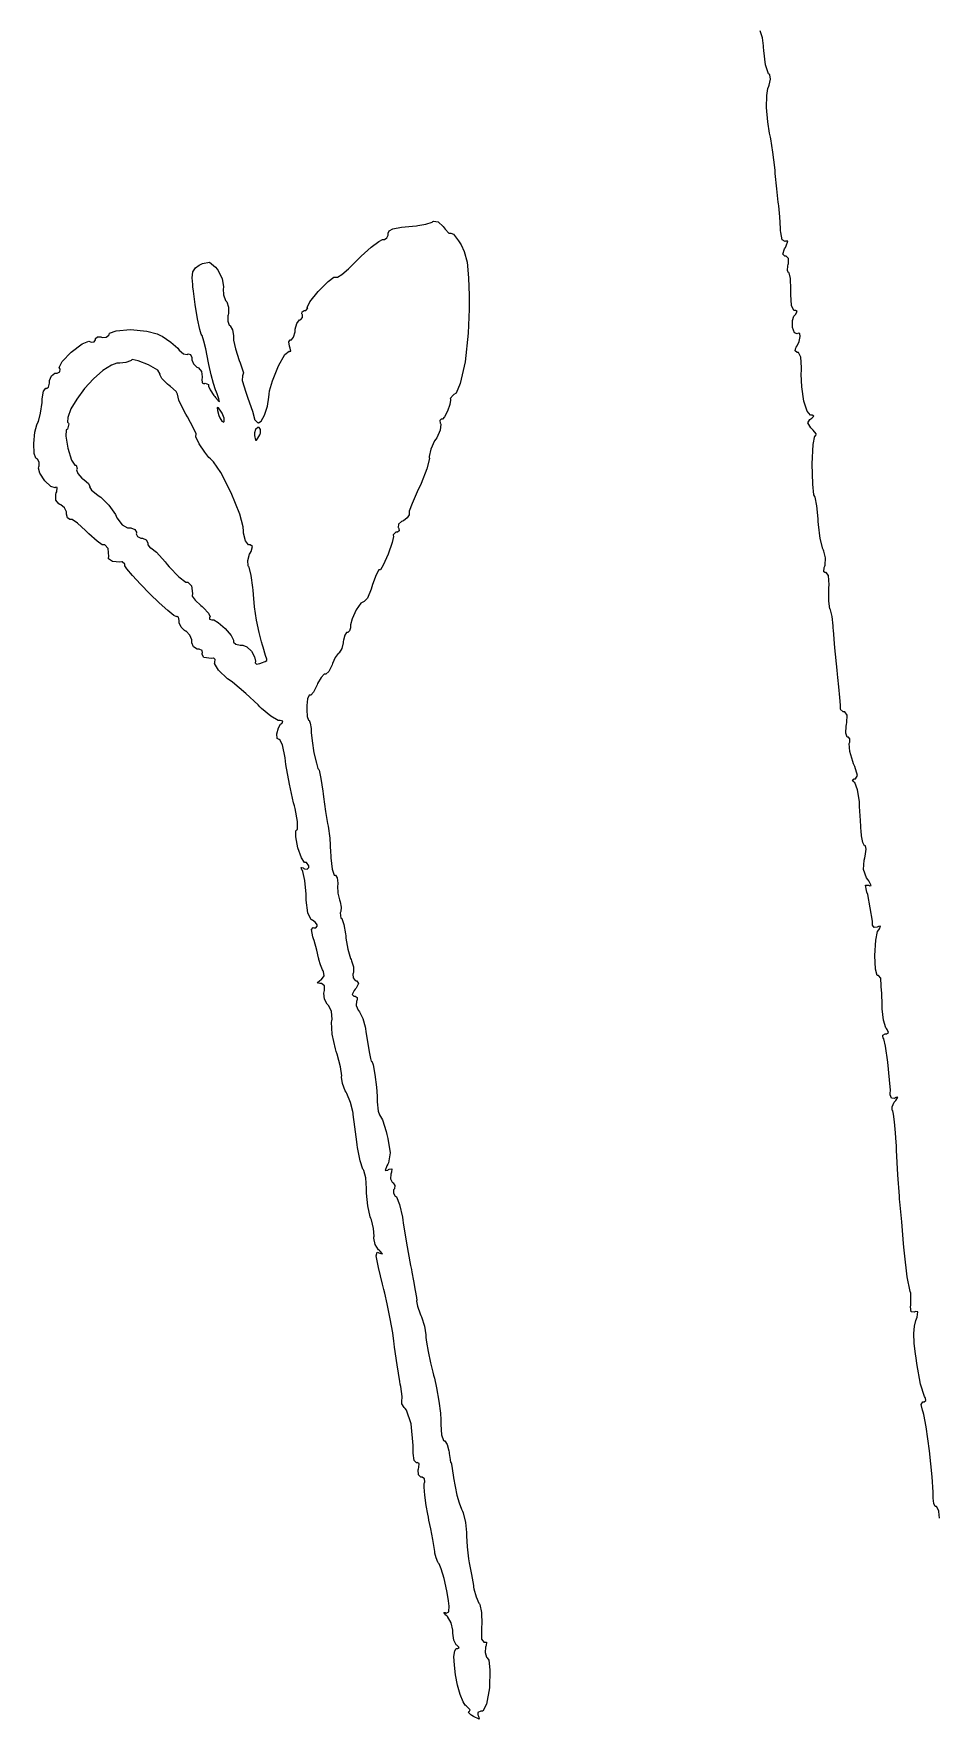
# Model space of a CAD drawing. Extents: x 0.5 to 12, y 0.6 to 18.2.
# Drawn here: x 0.533 to 2.79, y 0.721 to 4.921 of the extents above; entities that cross this region are included whole.
import ezdxf

# ---------------------------------------------------------------- set-up
doc = ezdxf.new("R2010")
doc.units = 0
doc.layers.get('0').update_dxf_attribs({"linetype": 'CONTINUOUS'})

msp = doc.modelspace()

# ---------------------------------------------------------------- linework, layer by layer
at = {"color": 0}
msp.add_lwpolyline([(2.79053, 1.22266), (2.78922, 1.23893), (2.78907, 1.24072), (2.78336, 1.25195), (2.78153, 1.25195), (2.78033, 1.25195), (2.77692, 1.25884), (2.77513, 1.27219), (2.77518, 1.27539), (2.77528, 1.28743), (2.77274, 1.3253), (2.76617, 1.39003), (2.75776, 1.45031), (2.75211, 1.48079), (2.74978, 1.48693), (2.74815, 1.49115), (2.74522, 1.50597), (2.74946, 1.51237), (2.75088, 1.51237), (2.75228, 1.51237), (2.75657, 1.51546), (2.75608, 1.52132), (2.75521, 1.52274), (2.75325, 1.52593), (2.74382, 1.55637), (2.73454, 1.60796), (2.73264, 1.62175), (2.73133, 1.63092), (2.72797, 1.65847), (2.72657, 1.68278), (2.7284, 1.70096), (2.7321, 1.7149), (2.73361, 1.7194), (2.73497, 1.72358), (2.73708, 1.73682), (2.73079, 1.73736), (2.72939, 1.73643), (2.72781, 1.73551), (2.72049, 1.73671), (2.71864, 1.74929), (2.71903, 1.75336), (2.71929, 1.75678), (2.71983, 1.77229), (2.71935, 1.7825), (2.71912, 1.78321), (2.71761, 1.78722), (2.71039, 1.82389), (2.70356, 1.88276), (2.70226, 1.89779), (2.70144, 1.90713), (2.69667, 1.96094), (2.69222, 2.01042), (2.69157, 2.01758), (2.69092, 2.02474), (2.68718, 2.07818), (2.68386, 2.13949), (2.68343, 2.15061), (2.68311, 2.15864), (2.68158, 2.18261), (2.6791, 2.20979), (2.67626, 2.22928), (2.67432, 2.23736), (2.67344, 2.23822), (2.67253, 2.23915), (2.67258, 2.24761), (2.678, 2.25863), (2.67979, 2.26079), (2.68175, 2.26324), (2.68679, 2.27132), (2.68169, 2.27018), (2.68033, 2.26932), (2.6786, 2.26833), (2.67128, 2.26882), (2.66818, 2.27756), (2.66824, 2.28039), (2.66835, 2.28885), (2.66656, 2.31494), (2.66194, 2.35878), (2.65603, 2.39817), (2.65213, 2.41683), (2.65061, 2.41928), (2.64979, 2.42063), (2.64996, 2.42622), (2.65517, 2.42904), (2.6569, 2.42904), (2.65858, 2.42904), (2.66368, 2.43218), (2.66032, 2.44), (2.65864, 2.44206), (2.65717, 2.44385), (2.6511, 2.46349), (2.64789, 2.49104), (2.64789, 2.49675), (2.64785, 2.5025), (2.64708, 2.52924), (2.64578, 2.54742), (2.64551, 2.54883), (2.64518, 2.55029), (2.64442, 2.56603), (2.64458, 2.56706), (2.64475, 2.56814), (2.63906, 2.57488), (2.63721, 2.57488), (2.63564, 2.57488), (2.63103, 2.59006), (2.62961, 2.62472), (2.6326, 2.66292), (2.63667, 2.68381), (2.63965, 2.68842), (2.641, 2.6906), (2.64387, 2.69781), (2.63851, 2.69656), (2.63704, 2.69564), (2.63536, 2.69461), (2.62825, 2.69439), (2.62424, 2.69997), (2.62414, 2.70182), (2.62364, 2.70958), (2.61187, 2.7761), (2.60997, 2.7819), (2.60856, 2.78614), (2.6065, 2.79953), (2.61356, 2.79949), (2.61529, 2.79839), (2.61615, 2.79785), (2.62056, 2.79872), (2.61458, 2.81017), (2.61214, 2.81364), (2.60915, 2.81793), (2.60146, 2.83871), (2.60281, 2.86199), (2.60444, 2.86746), (2.60562, 2.87164), (2.60835, 2.88889), (2.60622, 2.89779), (2.60558, 2.89779), (2.60411, 2.89779), (2.59972, 2.90619), (2.59646, 2.92253), (2.59625, 2.92643), (2.59597, 2.93039), (2.59412, 2.96044), (2.5919, 2.99556), (2.59153, 3.00196), (2.5911, 3.0084), (2.58637, 3.03733), (2.57958, 3.05544), (2.57818, 3.05647), (2.57676, 3.05751), (2.57374, 3.06218), (2.57856, 3.06429), (2.58018, 3.06429), (2.58171, 3.06435), (2.58626, 3.07297), (2.57981, 3.09526), (2.57693, 3.10211), (2.57476, 3.10732), (2.56743, 3.13297), (2.56597, 3.15224), (2.56674, 3.15419), (2.56749, 3.15619), (2.56771, 3.16439), (2.56375, 3.16863), (2.56244, 3.16863), (2.56114, 3.16863), (2.55729, 3.17785), (2.558, 3.19558), (2.55886, 3.19988), (2.55985, 3.20486), (2.56039, 3.22299), (2.55512, 3.23113), (2.55339, 3.23113), (2.55094, 3.23113), (2.5434, 3.2379), (2.54372, 3.23893), (2.544, 3.24001), (2.54378, 3.24815), (2.54254, 3.26742), (2.54015, 3.29394), (2.53771, 3.31717), (2.53683, 3.32488), (2.5356, 3.33561), (2.52994, 3.391), (2.52636, 3.43506), (2.52615, 3.44015), (2.52588, 3.44532), (2.52317, 3.46929), (2.51938, 3.48574), (2.51861, 3.48703), (2.51779, 3.48839), (2.51525, 3.50683), (2.51503, 3.53472), (2.5154, 3.54075), (2.51579, 3.54742), (2.51449, 3.57101), (2.50825, 3.57872), (2.50792, 3.5785), (2.50706, 3.57801), (2.50244, 3.57997), (2.50364, 3.59071), (2.50467, 3.59397), (2.50558, 3.597), (2.50657, 3.6149), (2.50288, 3.632), (2.50151, 3.63456), (2.50011, 3.63715), (2.4936, 3.66308), (2.4891, 3.69814), (2.48876, 3.70524), (2.48839, 3.7124), (2.48508, 3.74496), (2.4809, 3.76617), (2.48008, 3.76758), (2.4776, 3.77181), (2.47478, 3.79829), (2.47353, 3.84944), (2.47601, 3.8974), (2.48042, 3.91862), (2.48193, 3.91862), (2.48226, 3.91862), (2.48335, 3.92367), (2.47624, 3.93343), (2.4739, 3.93576), (2.47054, 3.93913), (2.46283, 3.95128), (2.46804, 3.96007), (2.4706, 3.96164), (2.4726, 3.96294), (2.47781, 3.96826), (2.47358, 3.97054), (2.47217, 3.97054), (2.4694, 3.9706), (2.46121, 3.98019), (2.45258, 4.00537), (2.44737, 4.04124), (2.44629, 4.07238), (2.44678, 4.08268), (2.44706, 4.08936), (2.4451, 4.11486), (2.43924, 4.12696), (2.43733, 4.12696), (2.43582, 4.12696), (2.43143, 4.13069), (2.43278, 4.13813), (2.43397, 4.13997), (2.43599, 4.14324), (2.44075, 4.15386), (2.44385, 4.16613), (2.44299, 4.17389), (2.43869, 4.17458), (2.43778, 4.17399), (2.43642, 4.17318), (2.42925, 4.17594), (2.42437, 4.18918), (2.42437, 4.20628), (2.42796, 4.21739), (2.43039, 4.21983), (2.43218, 4.22168), (2.43636, 4.22851), (2.43169, 4.23112), (2.43018, 4.23112), (2.42817, 4.23112), (2.42231, 4.24403), (2.42003, 4.271), (2.42031, 4.278), (2.42051, 4.28444), (2.41938, 4.31114), (2.41612, 4.32487), (2.41504, 4.32487), (2.41422, 4.32487), (2.41178, 4.331), (2.41288, 4.34289), (2.41363, 4.34571), (2.41439, 4.34868), (2.41411, 4.36062), (2.40886, 4.36654), (2.40713, 4.36654), (2.40539, 4.36654), (2.40028, 4.37142), (2.40474, 4.3846), (2.4069, 4.38861), (2.40881, 4.39225), (2.41319, 4.40381), (2.40836, 4.40435), (2.40728, 4.40365), (2.40608, 4.40294), (2.39854, 4.40728), (2.39507, 4.42546), (2.39497, 4.43099), (2.39486, 4.43576), (2.39307, 4.46457), (2.39035, 4.49246), (2.38976, 4.49675), (2.38917, 4.50108), (2.38536, 4.53413), (2.38163, 4.57292), (2.38103, 4.58008), (2.38037, 4.58724), (2.37582, 4.62608), (2.37056, 4.65913), (2.36963, 4.66342), (2.36751, 4.67285), (2.36285, 4.7015), (2.35981, 4.73699), (2.36062, 4.76736), (2.36328, 4.78461), (2.36529, 4.78993), (2.36643, 4.79303), (2.36925, 4.80767), (2.36794, 4.81803), (2.36708, 4.8189), (2.36507, 4.8209), (2.35721, 4.8431), (2.35281, 4.87869), (2.3526, 4.88737), (2.35249, 4.89094), (2.34944, 4.91064), (2.34424, 4.92774)], dxfattribs=at)
for points in [[(1.625, 0.731119), (1.62283, 0.732531), (1.61681, 0.738282), (1.61854, 0.741374), (1.61919, 0.741374), (1.61962, 0.741374), (1.62093, 0.745335), (1.61387, 0.752767), (1.61149, 0.754557), (1.60894, 0.756456), (1.60368, 0.765192), (1.59636, 0.783529), (1.5899, 0.806749), (1.58485, 0.832032), (1.5816, 0.856608), (1.58068, 0.877658), (1.58251, 0.892361), (1.58638, 0.897949), (1.58768, 0.897949), (1.58914, 0.898004), (1.59353, 0.899957), (1.58963, 0.904676), (1.58806, 0.905761), (1.58653, 0.906847), (1.58046, 0.918838), (1.57753, 0.935872), (1.57764, 0.939453), (1.57769, 0.943033), (1.57335, 0.961914), (1.56461, 0.977376), (1.5625, 0.979275), (1.56049, 0.981065), (1.55513, 0.987196), (1.55854, 0.98725), (1.55946, 0.986762), (1.56093, 0.986057), (1.56808, 0.988932), (1.5689, 1.00445), (1.56825, 1.00944), (1.56717, 1.01752), (1.56293, 1.04161), (1.5561, 1.07189), (1.54867, 1.09635), (1.54378, 1.10834), (1.54167, 1.11133), (1.54058, 1.11279), (1.53597, 1.12326), (1.5331, 1.13525), (1.53299, 1.13737), (1.53282, 1.13954), (1.53136, 1.14914), (1.52778, 1.16954), (1.52279, 1.1958), (1.51839, 1.21767), (1.51693, 1.22493), (1.5154, 1.23221), (1.5115, 1.25402), (1.50786, 1.27989), (1.50635, 1.2998), (1.50651, 1.30897), (1.50726, 1.31087), (1.50797, 1.31283), (1.50732, 1.3208), (1.50174, 1.32487), (1.49989, 1.32487), (1.49794, 1.32487), (1.49219, 1.33062), (1.49181, 1.34261), (1.49263, 1.3457), (1.49338, 1.34863), (1.4936, 1.35878), (1.48899, 1.36095), (1.48822, 1.36046), (1.48763, 1.36013), (1.48133, 1.36637), (1.47862, 1.38433), (1.47868, 1.38911), (1.47879, 1.40349), (1.47428, 1.45768), (1.4624, 1.49175), (1.45888, 1.49604), (1.45697, 1.49832), (1.45079, 1.5076), (1.45047, 1.51237), (1.45047, 1.51237), (1.45068, 1.51237), (1.45144, 1.52539), (1.44792, 1.55057), (1.44672, 1.55664), (1.44547, 1.56278), (1.43875, 1.60428), (1.43278, 1.64888), (1.43197, 1.65647), (1.43121, 1.66347), (1.428, 1.6844), (1.42182, 1.71924), (1.41411, 1.75657), (1.40804, 1.7831), (1.40588, 1.79189), (1.4024, 1.80572), (1.39219, 1.84722), (1.38683, 1.87576), (1.38911, 1.88487), (1.39626, 1.88308), (1.39844, 1.882), (1.39931, 1.88157), (1.40272, 1.8814), (1.39697, 1.88747), (1.39486, 1.88921), (1.39253, 1.89111), (1.3839, 1.90468), (1.38064, 1.91982), (1.38108, 1.92247), (1.38146, 1.92518), (1.37994, 1.94428), (1.37473, 1.9656), (1.37326, 1.96935), (1.3718, 1.97314), (1.36583, 2.00088), (1.36296, 2.03244), (1.36301, 2.03808), (1.36301, 2.04378), (1.36073, 2.07047), (1.35607, 2.08871), (1.35493, 2.09017), (1.35373, 2.09169), (1.34695, 2.11307), (1.34055, 2.14583), (1.33963, 2.153), (1.33865, 2.16015), (1.33377, 2.19764), (1.32975, 2.22808), (1.32932, 2.23172), (1.32883, 2.2354), (1.3227, 2.25803), (1.31364, 2.28033), (1.31174, 2.28381), (1.30979, 2.28733), (1.30263, 2.30583), (1.30013, 2.32107), (1.30051, 2.32292), (1.30089, 2.32482), (1.29774, 2.34694), (1.28939, 2.37875), (1.28722, 2.38542), (1.28499, 2.39214), (1.27729, 2.42796), (1.27544, 2.4579), (1.27615, 2.46164), (1.27686, 2.46571), (1.27572, 2.48481), (1.26877, 2.49929), (1.26666, 2.50108), (1.26465, 2.50276), (1.25798, 2.51563), (1.25673, 2.53082), (1.25749, 2.53358), (1.2583, 2.53683), (1.25765, 2.54872), (1.25081, 2.55419), (1.24859, 2.55419), (1.24631, 2.55425), (1.23964, 2.55604), (1.24626, 2.5619), (1.24875, 2.56342), (1.25092, 2.56483), (1.25689, 2.57383), (1.25575, 2.58436), (1.25445, 2.58653), (1.25326, 2.58849), (1.24767, 2.60107), (1.24398, 2.61415), (1.24371, 2.61632), (1.24338, 2.61854), (1.23904, 2.63753), (1.23231, 2.66151), (1.23085, 2.66618), (1.22927, 2.67111), (1.22586, 2.68892), (1.22966, 2.69433), (1.22982, 2.69422), (1.23112, 2.69342), (1.23671, 2.69299), (1.23958, 2.69706), (1.23958, 2.69835), (1.23958, 2.70047), (1.23579, 2.70682), (1.22841, 2.71229), (1.22662, 2.71283), (1.22466, 2.71349), (1.21685, 2.73047), (1.21251, 2.76193), (1.21235, 2.76986), (1.21213, 2.77713), (1.20898, 2.81093), (1.20394, 2.83393), (1.20285, 2.83572), (1.20177, 2.83751), (1.19982, 2.84364), (1.20519, 2.84239), (1.20671, 2.84147), (1.20833, 2.8405), (1.21517, 2.83951), (1.21875, 2.84369), (1.21875, 2.84506), (1.21875, 2.84782), (1.21284, 2.85613), (1.21088, 2.85613), (1.20839, 2.85613), (1.2009, 2.8674), (1.19173, 2.8929), (1.18674, 2.92031), (1.18679, 2.93463), (1.18924, 2.93701), (1.19043, 2.93826), (1.19103, 2.95839), (1.18511, 2.99024), (1.18305, 2.99729), (1.18099, 3.00439), (1.17041, 3.05126), (1.162, 3.10042), (1.16103, 3.10861), (1.15999, 3.11686), (1.15359, 3.14936), (1.14583, 3.16342), (1.14583, 3.16342), (1.14491, 3.16288), (1.13987, 3.16515), (1.13938, 3.17676), (1.14339, 3.19146), (1.14849, 3.20047), (1.15104, 3.20231), (1.15213, 3.20313), (1.15392, 3.20785), (1.1473, 3.21012), (1.14513, 3.21012), (1.14285, 3.21018), (1.12419, 3.22021), (1.10124, 3.23953), (1.09684, 3.24414), (1.09239, 3.24881), (1.06174, 3.27724), (1.02827, 3.30496), (1.02246, 3.30925), (1.0166, 3.31358), (0.993761, 3.33512), (0.983832, 3.35161), (0.984429, 3.35335), (0.985026, 3.35514), (0.985351, 3.36219), (0.982206, 3.36535), (0.981392, 3.36518), (0.976238, 3.36442), (0.957357, 3.36643), (0.952203, 3.37554), (0.953125, 3.37696), (0.953885, 3.37825), (0.952854, 3.38433), (0.945692, 3.38738), (0.943306, 3.38738), (0.940429, 3.38738), (0.931803, 3.39318), (0.927083, 3.4036), (0.927083, 3.40707), (0.927083, 3.41103), (0.922472, 3.42279), (0.913574, 3.43197), (0.911458, 3.43278), (0.909289, 3.43365), (0.90039, 3.44222), (0.895833, 3.45296), (0.895833, 3.45649), (0.895833, 3.45921), (0.894151, 3.46733), (0.890571, 3.46892), (0.890246, 3.46858), (0.889703, 3.46804), (0.882758, 3.47174), (0.867188, 3.4841), (0.846246, 3.50299), (0.822863, 3.52561), (0.79975, 3.5491), (0.779731, 3.57075), (0.765679, 3.58772), (0.760417, 3.59489), (0.760417, 3.59722), (0.760417, 3.59918), (0.753635, 3.60508), (0.752604, 3.60487), (0.74821, 3.60422), (0.729221, 3.60563), (0.719726, 3.61231), (0.719997, 3.61393), (0.720757, 3.61876), (0.718804, 3.63813), (0.710667, 3.64779), (0.708008, 3.64779), (0.703831, 3.64779), (0.691407, 3.65701), (0.670844, 3.67475), (0.666667, 3.67904), (0.662435, 3.68338), (0.641928, 3.70111), (0.629449, 3.71029), (0.625325, 3.71029), (0.623426, 3.71029), (0.617731, 3.715), (0.614583, 3.72347), (0.614583, 3.72624), (0.614583, 3.72954), (0.609864, 3.73931), (0.600803, 3.7475), (0.598633, 3.74832), (0.595921, 3.74935), (0.588271, 3.7584), (0.588325, 3.77289), (0.589518, 3.77664), (0.59044, 3.77974), (0.59196, 3.7901), (0.588596, 3.7915), (0.588271, 3.79118), (0.586806, 3.78982), (0.576064, 3.79243), (0.560601, 3.80658), (0.548394, 3.82579), (0.54476, 3.83882), (0.546061, 3.84212), (0.546767, 3.84397), (0.546713, 3.85335), (0.542481, 3.86083), (0.541124, 3.86165), (0.538411, 3.86333), (0.534722, 3.87528), (0.533149, 3.90001), (0.536242, 3.92828), (0.541015, 3.94678), (0.543782, 3.95236), (0.544976, 3.95486), (0.550456, 3.97581), (0.553874, 4.00168), (0.55409, 4.00662), (0.554254, 4.01161), (0.557563, 4.0306), (0.563747, 4.03765), (0.564182, 4.03738), (0.564996, 4.03689), (0.570313, 4.03988), (0.572917, 4.05003), (0.572917, 4.05339), (0.572917, 4.05729), (0.577474, 4.06885), (0.586208, 4.07487), (0.589139, 4.07487), (0.591525, 4.07487), (0.598687, 4.07824), (0.599175, 4.0849), (0.598253, 4.08643), (0.596679, 4.08897), (0.603842, 4.10394), (0.626303, 4.12788), (0.653754, 4.14785), (0.67041, 4.15494), (0.674479, 4.15338), (0.676269, 4.15272), (0.683649, 4.15321), (0.6875, 4.15804), (0.6875, 4.15961), (0.6875, 4.16118), (0.691894, 4.16585), (0.700412, 4.1659), (0.702474, 4.1651), (0.704482, 4.16433), (0.714139, 4.16456), (0.720757, 4.16954), (0.7213, 4.17111), (0.722439, 4.17464), (0.738769, 4.18093), (0.774035, 4.18375), (0.814833, 4.17979), (0.841146, 4.17324), (0.848958, 4.16917), (0.853244, 4.16694), (0.875054, 4.15235), (0.892036, 4.13715), (0.893935, 4.1346), (0.895779, 4.13211), (0.906467, 4.12337), (0.916015, 4.12136), (0.917372, 4.12218), (0.918511, 4.12294), (0.924208, 4.12158), (0.927083, 4.1141), (0.927083, 4.1116), (0.927083, 4.10829), (0.931424, 4.09825), (0.939887, 4.09017), (0.941949, 4.08936), (0.943956, 4.0886), (0.951281, 4.07937), (0.95345, 4.06614), (0.952908, 4.06332), (0.952365, 4.06054), (0.953017, 4.05083), (0.958008, 4.04867), (0.958876, 4.04915), (0.960232, 4.05003), (0.96875, 4.04719), (0.96875, 4.04622), (0.96875, 4.04318), (0.973307, 4.0339), (0.98226, 4.01975), (0.984429, 4.01693), (0.986436, 4.01438), (0.992676, 4.00672), (0.995931, 4.00467), (0.994521, 4.0115), (0.990181, 4.02393), (0.988715, 4.028), (0.986708, 4.03342), (0.981228, 4.04975), (0.975261, 4.07086), (0.969618, 4.09636), (0.964572, 4.12256), (0.962999, 4.13129), (0.962185, 4.13547), (0.957519, 4.15528), (0.952908, 4.16894), (0.952203, 4.17008), (0.950683, 4.17253), (0.947211, 4.18425), (0.941624, 4.21039), (0.935764, 4.24647), (0.931424, 4.27919), (0.930176, 4.2901), (0.929471, 4.29579), (0.928386, 4.31299), (0.930176, 4.32796), (0.936578, 4.338), (0.945367, 4.34435), (0.948568, 4.34603), (0.95356, 4.34874), (0.971137, 4.35211), (0.986708, 4.33919), (0.990668, 4.33393), (0.993218, 4.33057), (1.00288, 4.31039), (1.00646, 4.29129), (1.00602, 4.28842), (1.00553, 4.2856), (1.00662, 4.26992), (1.0115, 4.2564), (1.01297, 4.25461), (1.01438, 4.25282), (1.01866, 4.23931), (1.01855, 4.22364), (1.01785, 4.22076), (1.01709, 4.21789), (1.01671, 4.20432), (1.02051, 4.19488), (1.02181, 4.19407), (1.02311, 4.19331), (1.02848, 4.18289), (1.03125, 4.16878), (1.03125, 4.16407), (1.03125, 4.15701), (1.03597, 4.13569), (1.04519, 4.10656), (1.04742, 4.10124), (1.04964, 4.09592), (1.05588, 4.07574), (1.0536, 4.06868), (1.0536, 4.06868), (1.0536, 4.06868), (1.05268, 4.05701), (1.06158, 4.02772), (1.06445, 4.02018), (1.06728, 4.01269), (1.07861, 3.98014), (1.08371, 3.96126), (1.0835, 3.96056), (1.08323, 3.9599), (1.09066, 3.95264), (1.09207, 3.95215), (1.0937, 3.95161), (1.10053, 3.95574), (1.10867, 3.97021), (1.11551, 3.99333), (1.11941, 4.01531), (1.12017, 4.02262), (1.12098, 4.03108), (1.12826, 4.05593), (1.14334, 4.09321), (1.15945, 4.12201), (1.1703, 4.13026), (1.17074, 4.12983), (1.17112, 4.12944), (1.17394, 4.12983), (1.17225, 4.13786), (1.17133, 4.14031), (1.17036, 4.14279), (1.16916, 4.15294), (1.17258, 4.15821), (1.17377, 4.15821), (1.17551, 4.15821), (1.18083, 4.16504), (1.18457, 4.17828), (1.18484, 4.18147), (1.18506, 4.18468), (1.18924, 4.199), (1.19602, 4.2079), (1.19754, 4.20839), (1.199, 4.20893), (1.2035, 4.21382), (1.2034, 4.22026), (1.20258, 4.22157), (1.20177, 4.22287), (1.20215, 4.22835), (1.20763, 4.23112), (1.20947, 4.23112), (1.2111, 4.23112), (1.21615, 4.23719), (1.21598, 4.23736), (1.21468, 4.23867), (1.2213, 4.25288), (1.24213, 4.27903), (1.26747, 4.3036), (1.28152, 4.31446), (1.28624, 4.31446), (1.28998, 4.31446), (1.30132, 4.32135), (1.3176, 4.33469), (1.32069, 4.33789), (1.32769, 4.34526), (1.34956, 4.36681), (1.37435, 4.389), (1.39361, 4.40321), (1.40278, 4.40821), (1.40588, 4.40821), (1.40776, 4.40821), (1.41347, 4.41217), (1.41667, 4.41928), (1.41667, 4.4216), (1.41667, 4.42361), (1.41883, 4.42953), (1.42833, 4.43474), (1.44954, 4.43858), (1.4776, 4.44157), (1.48699, 4.44239), (1.49089, 4.44276), (1.51079, 4.44656), (1.52621, 4.45176), (1.52794, 4.45281), (1.52974, 4.454), (1.54135, 4.45204), (1.55414, 4.44075), (1.55658, 4.43728), (1.55881, 4.43408), (1.56814, 4.42383), (1.57308, 4.42404), (1.57308, 4.4241), (1.57308, 4.4241), (1.57964, 4.42122), (1.59213, 4.40479), (1.59517, 4.40007), (1.59842, 4.39497), (1.60639, 4.37836), (1.61328, 4.35157), (1.61697, 4.31256), (1.61849, 4.26882), (1.61871, 4.25424), (1.61897, 4.23438), (1.61643, 4.17458), (1.60829, 4.10325), (1.59576, 4.04921), (1.58578, 4.02539), (1.58035, 4.0216), (1.57904, 4.02072), (1.57161, 4.01178), (1.57172, 4.01118), (1.57221, 4.00786), (1.57036, 3.99724), (1.56478, 3.98042), (1.55729, 3.96625), (1.55197, 3.96029), (1.55024, 3.96029), (1.54899, 3.96029), (1.54525, 3.95714), (1.54622, 3.9509), (1.54715, 3.94938), (1.54807, 3.94792), (1.54639, 3.93343), (1.53765, 3.91422), (1.5351, 3.91032), (1.5325, 3.90647), (1.52262, 3.88542), (1.51872, 3.86729), (1.5191, 3.8649), (1.51947, 3.86257), (1.51318, 3.83658), (1.49892, 3.80024), (1.49528, 3.79264), (1.4916, 3.7851), (1.47651, 3.75011), (1.46875, 3.73133), (1.46875, 3.72504), (1.46875, 3.72239), (1.46392, 3.71436), (1.45469, 3.70714), (1.45247, 3.70628), (1.45019, 3.7054), (1.44282, 3.69879), (1.44174, 3.69097), (1.44265, 3.68951), (1.44353, 3.6881), (1.44396, 3.68213), (1.43956, 3.67904), (1.4381, 3.67904), (1.43588, 3.67904), (1.42887, 3.67231), (1.42919, 3.67122), (1.42996, 3.66835), (1.42632, 3.65289), (1.41635, 3.62392), (1.40435, 3.59711), (1.39762, 3.58529), (1.3954, 3.58529), (1.39324, 3.58529), (1.38688, 3.57275), (1.37766, 3.5485), (1.37592, 3.54258), (1.37413, 3.53674), (1.36507, 3.51426), (1.3571, 3.50597), (1.3571, 3.50597), (1.3565, 3.50657), (1.34869, 3.50217), (1.33724, 3.48514), (1.3272, 3.46294), (1.32292, 3.44835), (1.32292, 3.44347), (1.32292, 3.44097), (1.32048, 3.43332), (1.31613, 3.42904), (1.31473, 3.42904), (1.31315, 3.42904), (1.30843, 3.42242), (1.30501, 3.40961), (1.3048, 3.40653), (1.30452, 3.40343), (1.30078, 3.38883), (1.29487, 3.37875), (1.29357, 3.37788), (1.29226, 3.37706), (1.28467, 3.36669), (1.27772, 3.35157), (1.27675, 3.34831), (1.27572, 3.34511), (1.26861, 3.33176), (1.26172, 3.32488), (1.25944, 3.32488), (1.25694, 3.32488), (1.24946, 3.31722), (1.24094, 3.3024), (1.23958, 3.29883), (1.23823, 3.29525), (1.2302, 3.28043), (1.22374, 3.27279), (1.22163, 3.27279), (1.22016, 3.27279), (1.21587, 3.26361), (1.21354, 3.24707), (1.21354, 3.24154), (1.21354, 3.23606), (1.21506, 3.21951), (1.21783, 3.21029), (1.21875, 3.21029), (1.21967, 3.21029), (1.2226, 3.2034), (1.22461, 3.19011), (1.22472, 3.18685), (1.22493, 3.18001), (1.22705, 3.1594), (1.23177, 3.12944), (1.23763, 3.10331), (1.24164, 3.09028), (1.24349, 3.08735), (1.2443, 3.08604), (1.24924, 3.06565), (1.25402, 3.03386), (1.25478, 3.02681), (1.25548, 3.01981), (1.26031, 2.98324), (1.26541, 2.95344), (1.26628, 2.94988), (1.26709, 2.94629), (1.27089, 2.91694), (1.27322, 2.88118), (1.27338, 2.87435), (1.27349, 2.86757), (1.2768, 2.83942), (1.28201, 2.82488), (1.28375, 2.82488), (1.28521, 2.82488), (1.28966, 2.81799), (1.29112, 2.80469), (1.29085, 2.80143), (1.29053, 2.79824), (1.2915, 2.77968), (1.29514, 2.76269), (1.29622, 2.76025), (1.29725, 2.75782), (1.2998, 2.74474), (1.2985, 2.73372), (1.29763, 2.73232), (1.29677, 2.73096), (1.29856, 2.71767), (1.29975, 2.71696), (1.30089, 2.71625), (1.30642, 2.70193), (1.31038, 2.67839), (1.31076, 2.67307), (1.31109, 2.66775), (1.31576, 2.63986), (1.32265, 2.61703), (1.32416, 2.61421), (1.32563, 2.61143), (1.33019, 2.59586), (1.33024, 2.58188), (1.32954, 2.57992), (1.32878, 2.57801), (1.32932, 2.56874), (1.3348, 2.56218), (1.33653, 2.56158), (1.33849, 2.56093), (1.34299, 2.55453), (1.33724, 2.54329), (1.33464, 2.5401), (1.33219, 2.53717), (1.32661, 2.52692), (1.33116, 2.52279), (1.33268, 2.52279), (1.33431, 2.52279), (1.33936, 2.51964), (1.33919, 2.5134), (1.33827, 2.51187), (1.33735, 2.51042), (1.33708, 2.49994), (1.34201, 2.48844), (1.3437, 2.48639), (1.34532, 2.48438), (1.35352, 2.4675), (1.35954, 2.44661), (1.36013, 2.4426), (1.36133, 2.4344), (1.36518, 2.40983), (1.36957, 2.38411), (1.37294, 2.36735), (1.37446, 2.36133), (1.375, 2.36133), (1.37598, 2.36133), (1.37902, 2.35172), (1.38352, 2.32769), (1.38732, 2.29665), (1.38921, 2.27354), (1.38943, 2.26585), (1.3896, 2.25987), (1.3916, 2.23654), (1.39524, 2.22706), (1.39524, 2.22706), (1.39524, 2.22706), (1.40246, 2.21474), (1.41157, 2.18587), (1.41347, 2.17854), (1.41596, 2.16872), (1.42144, 2.13254), (1.41769, 2.10807), (1.41558, 2.10411), (1.41362, 2.10053), (1.40924, 2.08886), (1.41564, 2.0899), (1.41738, 2.09093), (1.41917, 2.09207), (1.42594, 2.09321), (1.42507, 2.08469), (1.4241, 2.08208), (1.42318, 2.07975), (1.42247, 2.06831), (1.42632, 2.05974), (1.42774, 2.05886), (1.4291, 2.058), (1.43289, 2.05126), (1.43207, 2.04324), (1.43115, 2.04172), (1.43018, 2.04025), (1.42964, 2.03207), (1.43397, 2.02496), (1.43554, 2.02399), (1.43707, 2.02306), (1.44532, 2.0039), (1.45242, 1.97239), (1.45335, 1.96522), (1.45421, 1.95811), (1.46224, 1.90771), (1.47244, 1.85189), (1.47444, 1.84207), (1.47586, 1.83507), (1.47993, 1.81386), (1.48421, 1.78965), (1.48693, 1.77219), (1.48774, 1.76486), (1.48757, 1.76394), (1.48736, 1.76303), (1.49013, 1.75054), (1.49664, 1.73188), (1.49832, 1.72781), (1.49994, 1.72379), (1.50689, 1.70047), (1.51053, 1.67887), (1.51058, 1.67572), (1.51058, 1.67264), (1.51215, 1.66108), (1.51633, 1.63797), (1.52251, 1.60954), (1.528, 1.58658), (1.53, 1.579), (1.53207, 1.57107), (1.53733, 1.54688), (1.54324, 1.51406), (1.54699, 1.48443), (1.54818, 1.46744), (1.54807, 1.46181), (1.5479, 1.45589), (1.54997, 1.43039), (1.55496, 1.4159), (1.55626, 1.41547), (1.55757, 1.41504), (1.56369, 1.40582), (1.56803, 1.39035), (1.56842, 1.38683), (1.56879, 1.38336), (1.57081, 1.36882), (1.57226, 1.36133), (1.57275, 1.36133), (1.57335, 1.36133), (1.57519, 1.35216), (1.57824, 1.33442), (1.57889, 1.33008), (1.57992, 1.32297), (1.58344, 1.30149), (1.58806, 1.27989), (1.59381, 1.26091), (1.59978, 1.24517), (1.60189, 1.23996), (1.60346, 1.23617), (1.6096, 1.21175), (1.61225, 1.18679), (1.61214, 1.18267), (1.61199, 1.1786), (1.61333, 1.15099), (1.61703, 1.12158), (1.618, 1.11654), (1.61893, 1.11155), (1.62429, 1.08214), (1.62901, 1.05458), (1.62967, 1.05051), (1.63032, 1.0465), (1.63579, 1.0261), (1.64258, 1.01052), (1.64393, 1.00884), (1.64524, 1.00722), (1.64953, 0.987087), (1.65012, 0.958008), (1.64963, 0.951824), (1.64903, 0.944879), (1.64953, 0.920628), (1.65571, 0.913086), (1.65608, 0.913303), (1.65707, 0.913954), (1.66168, 0.913303), (1.66103, 0.905653), (1.66015, 0.903375), (1.65929, 0.90115), (1.65853, 0.888129), (1.66211, 0.875976), (1.66347, 0.874186), (1.66738, 0.868924), (1.67046, 0.844564), (1.66911, 0.799914), (1.66146, 0.759332), (1.65246, 0.741536), (1.64947, 0.741536), (1.64725, 0.741536), (1.64057, 0.738499), (1.63976, 0.732476), (1.64063, 0.731119), (1.64187, 0.729113), (1.64328, 0.721408), (1.62929, 0.728353), (1.625, 0.731119)], [(1.11458, 3.35992), (1.11458, 3.3629), (1.11127, 3.37169), (1.10498, 3.39285), (1.10346, 3.39785), (1.10107, 3.40565), (1.09473, 3.42919), (1.08843, 3.45942), (1.08371, 3.49294), (1.08068, 3.52387), (1.07992, 3.53418), (1.07937, 3.54081), (1.07509, 3.57146), (1.06982, 3.59224), (1.06885, 3.59386), (1.06782, 3.59549), (1.067, 3.6084), (1.07123, 3.62386), (1.07281, 3.62674), (1.07482, 3.63058), (1.07878, 3.64328), (1.0727, 3.64779), (1.07069, 3.64779), (1.06814, 3.64779), (1.06066, 3.65728), (1.05615, 3.67671), (1.05599, 3.68164), (1.05556, 3.69228), (1.04671, 3.7239), (1.02572, 3.77724), (0.999349, 3.82769), (0.981608, 3.85449), (0.974012, 3.86133), (0.969889, 3.86501), (0.959472, 3.8781), (0.94591, 3.89876), (0.937392, 3.91639), (0.937879, 3.92383), (0.938097, 3.92383), (0.938097, 3.92383), (0.931315, 3.93837), (0.916178, 3.96653), (0.912381, 3.97331), (0.908583, 3.98014), (0.894857, 4.00825), (0.89171, 4.02279), (0.89171, 4.02279), (0.89171, 4.02279), (0.888346, 4.02924), (0.874511, 4.04178), (0.87066, 4.04482), (0.866808, 4.04785), (0.852485, 4.06201), (0.847385, 4.07161), (0.848144, 4.07232), (0.848687, 4.07292), (0.842231, 4.08268), (0.819661, 4.09597), (0.793294, 4.10612), (0.778808, 4.10883), (0.776042, 4.10688), (0.774576, 4.1059), (0.762532, 4.10194), (0.747612, 4.10021), (0.744792, 4.10026), (0.740343, 4.10042), (0.726833, 4.09538), (0.705296, 4.08143), (0.682292, 4.06104), (0.659993, 4.03662), (0.640408, 4.01079), (0.62576, 3.98611), (0.61811, 3.96506), (0.617785, 3.95307), (0.619575, 3.95019), (0.620335, 3.94894), (0.617404, 3.93599), (0.616157, 3.93517), (0.613715, 3.93371), (0.613064, 3.91835), (0.618164, 3.88792), (0.627767, 3.85872), (0.635579, 3.84571), (0.638183, 3.84571), (0.638889, 3.84571), (0.641872, 3.83735), (0.64106, 3.83599), (0.640192, 3.83469), (0.642958, 3.82487), (0.653103, 3.81364), (0.656033, 3.81164), (0.658908, 3.80963), (0.669433, 3.79992), (0.672906, 3.79297), (0.672364, 3.79237), (0.671875, 3.79194), (0.677572, 3.78353), (0.6926, 3.77115), (0.69656, 3.7685), (0.700521, 3.76585), (0.720757, 3.7461), (0.736708, 3.72342), (0.738553, 3.71929), (0.740506, 3.71485), (0.753581, 3.69769), (0.767144, 3.68946), (0.771701, 3.68946), (0.775011, 3.68946), (0.784993, 3.68582), (0.789387, 3.67865), (0.789063, 3.67692), (0.788683, 3.67518), (0.791829, 3.66792), (0.799914, 3.66396), (0.802083, 3.6639), (0.804199, 3.66385), (0.813097, 3.65978), (0.817708, 3.65278), (0.817708, 3.65039), (0.817708, 3.64779), (0.823514, 3.63971), (0.824274, 3.63997), (0.825142, 3.64035), (0.839247, 3.62896), (0.861111, 3.60487), (0.86594, 3.59885), (0.870768, 3.59283), (0.894532, 3.56782), (0.912272, 3.55469), (0.914063, 3.55458), (0.916938, 3.55447), (0.926704, 3.54503), (0.929199, 3.52582), (0.928494, 3.52078), (0.928331, 3.51981), (0.935275, 3.50982), (0.949436, 3.49625), (0.952962, 3.49349), (0.956435, 3.49078), (0.969021, 3.47743), (0.972711, 3.46778), (0.971843, 3.46685), (0.971192, 3.46619), (0.971137, 3.46224), (0.976833, 3.46029), (0.978788, 3.46029), (0.982314, 3.46029), (0.993056, 3.454), (1.01042, 3.43901), (1.02507, 3.42122), (1.03125, 3.41026), (1.03125, 3.40657), (1.03125, 3.40506), (1.037, 3.40039), (1.04742, 3.39779), (1.05094, 3.39779), (1.05425, 3.39779), (1.06434, 3.3935), (1.07617, 3.38271), (1.08388, 3.36849), (1.08583, 3.35736), (1.08512, 3.35389), (1.08496, 3.35325), (1.08854, 3.35038), (1.0969, 3.35157), (1.09907, 3.35238), (1.10118, 3.35325), (1.10997, 3.3571), (1.11458, 3.35921), (1.11458, 3.35992)], [(1.00125, 3.97771), (0.999621, 3.98053), (0.993815, 3.9885), (0.990289, 3.98958), (0.990886, 3.98178), (0.994575, 3.96978), (0.996094, 3.96588), (0.996963, 3.9636), (1.00206, 3.9554), (1.00694, 3.9534), (1.00743, 3.95383), (1.00808, 3.95454), (1.00765, 3.96289), (1.00277, 3.9751), (1.00125, 3.97771)], [(1.09749, 3.92383), (1.09831, 3.926), (1.09874, 3.9349), (1.09473, 3.93946), (1.09343, 3.93946), (1.09163, 3.93946), (1.08626, 3.9349), (1.08333, 3.9266), (1.08333, 3.92383), (1.08333, 3.91992), (1.08637, 3.90821), (1.0874, 3.90821), (1.08854, 3.90821), (1.09207, 3.91282), (1.09668, 3.92171), (1.09749, 3.92383)]]:
    msp.add_lwpolyline(points, close=True, dxfattribs=at)

doc.saveas('drawing.dxf')
